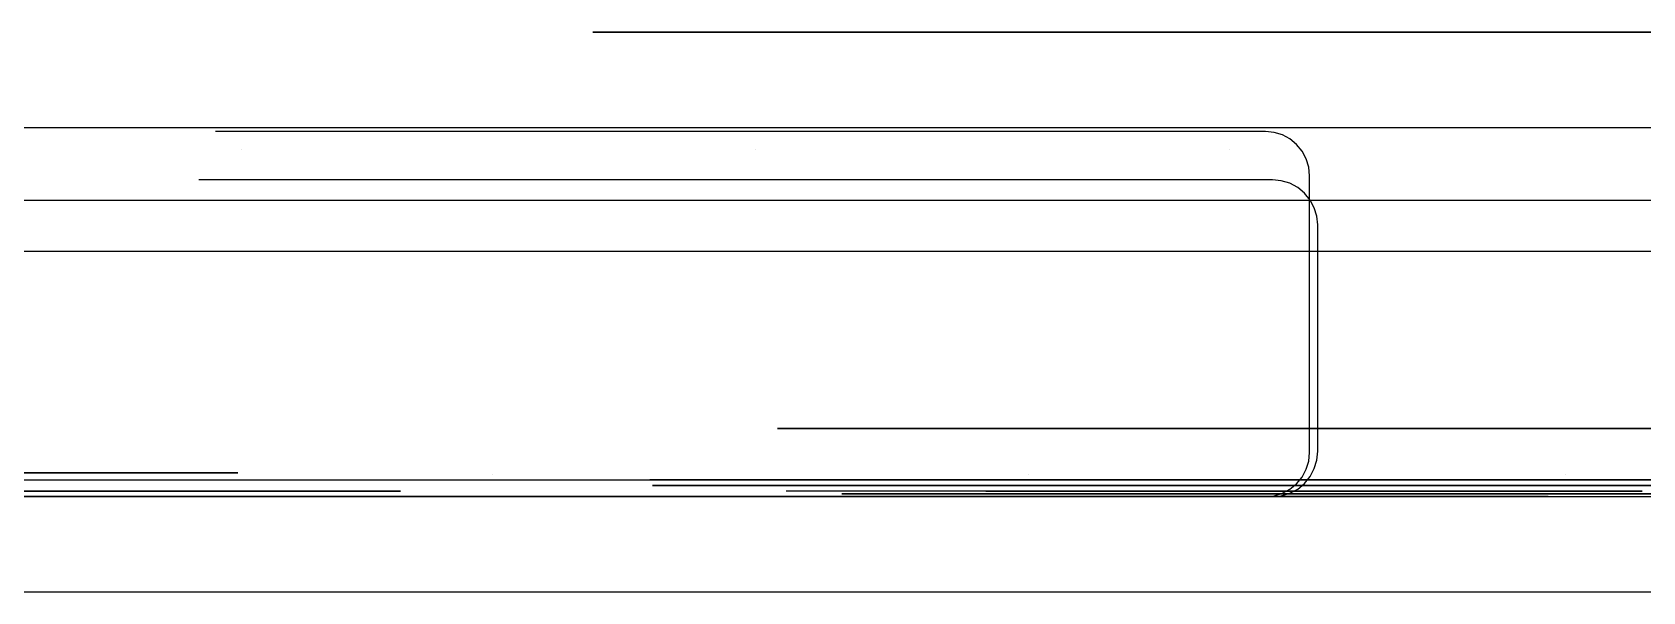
# Model space of a CAD drawing. Header units: metres. Extents: x 19 to 2155, y 0 to 200.
# Drawn here: x 1099 to 1675, y 0 to 200 of the extents above; entities that cross this region are included whole.
import ezdxf

# ---------------------------------------------------------------- set-up
doc = ezdxf.new("R2010")
doc.units = ezdxf.units.M
for name, color, linetype in [('RBAR-T10-O', 2, 'Continuous'), ('RBAR-T12-F', 3, 'Continuous'), ('RBAR-T12-F1', 3, 'Continuous'), ('RBAR-T12-G', 3, 'Continuous'), ('RBAR-T16-I', 4, 'Continuous'), ('RBAR-T16-I1', 4, 'Continuous'), ('RBAR-T16-I2', 4, 'Continuous'), ('RBAR-T16-J', 4, 'Continuous'), ('RBAR-T20-K', 5, 'Continuous'), ('RBAR-T20-L1', 5, 'Continuous'), ('RBAR-T25-M', 6, 'Continuous'), ('RBAR-T8-A', 1, 'Continuous'), ('RBAR-T8-A1', 1, 'Continuous'), ('RBAR-T8-A3', 1, 'Continuous'), ('RBAR-T8-B', 1, 'Continuous'), ('RBAR-T8-B1', 1, 'Continuous'), ('RBAR-T8-B2', 1, 'Continuous'), ('RBAR-T8-C', 1, 'Continuous'), ('RBAR-T8-D', 1, 'Continuous'), ('RBAR-T8-E', 1, 'Continuous')]:
    doc.layers.add(name, color=color, linetype=linetype)

msp = doc.modelspace()

# ---------------------------------------------------------------- linework, layer by layer
at = {"layer": 'RBAR-T10-O'}
for points in [[(2100.5, 35, 2147.5), (1408.7, 35, 2147.5), (1404.8, 35, 2147.9), (1401.1, 35, 2149), (1397.6, 35, 2150.9), (1394.6, 35, 2153.3), (1392.2, 35, 2156.3), (1390.3, 35, 2159.8), (1389.2, 35, 2163.5), (1388.8, 35, 2167.4), (1388.8, 35, 2431.2), (1389.2, 35, 2435.1), (1390.3, 35, 2438.8), (1392.2, 35, 2442.2), (1394.6, 35, 2445.3), (1397.6, 35, 2447.7), (1401.1, 35, 2449.6), (1404.8, 35, 2450.7), (1408.7, 35, 2451.1), (2120.4, 35, 2451.1)], [(2100.5, 35, 2347.5), (1408.7, 35, 2347.5), (1404.8, 35, 2347.9), (1401.1, 35, 2349), (1397.6, 35, 2350.9), (1394.6, 35, 2353.3), (1392.2, 35, 2356.3), (1390.3, 35, 2359.8), (1389.2, 35, 2363.5), (1388.8, 35, 2367.4), (1388.8, 35, 2631.2), (1389.2, 35, 2635.1), (1390.3, 35, 2638.8), (1392.2, 35, 2642.2), (1394.6, 35, 2645.3), (1397.6, 35, 2647.7), (1401.1, 35, 2649.6), (1404.8, 35, 2650.7), (1408.7, 35, 2651.1), (2120.4, 35, 2651.1)], [(2100.5, 35, 2547.5), (1408.7, 35, 2547.5), (1404.8, 35, 2547.9), (1401.1, 35, 2549), (1397.6, 35, 2550.9), (1394.6, 35, 2553.3), (1392.2, 35, 2556.3), (1390.3, 35, 2559.8), (1389.2, 35, 2563.5), (1388.8, 35, 2567.4), (1388.8, 35, 2831.2), (1389.2, 35, 2835.1), (1390.3, 35, 2838.8), (1392.2, 35, 2842.2), (1394.6, 35, 2845.3), (1397.6, 35, 2847.7), (1401.1, 35, 2849.6), (1404.8, 35, 2850.7), (1408.7, 35, 2851.1), (2120.4, 35, 2851.1)], [(2100.5, 35, 2747.5), (1408.7, 35, 2747.5), (1404.8, 35, 2747.9), (1401.1, 35, 2749), (1397.6, 35, 2750.9), (1394.6, 35, 2753.3), (1392.2, 35, 2756.3), (1390.3, 35, 2759.8), (1389.2, 35, 2763.5), (1388.8, 35, 2767.4), (1388.8, 35, 3031.2), (1389.2, 35, 3035.1), (1390.3, 35, 3038.8), (1392.2, 35, 3042.2), (1394.6, 35, 3045.3), (1397.6, 35, 3047.7), (1401.1, 35, 3049.6), (1404.8, 35, 3050.7), (1408.7, 35, 3051.1), (2120.4, 35, 3051.1)], [(2100.5, 35, 2947.5), (1408.7, 35, 2947.5), (1404.8, 35, 2947.9), (1401.1, 35, 2949), (1397.6, 35, 2950.9), (1394.6, 35, 2953.3), (1392.2, 35, 2956.3), (1390.3, 35, 2959.8), (1389.2, 35, 2963.5), (1388.8, 35, 2967.4), (1388.8, 35, 3231.2), (1389.2, 35, 3235.1), (1390.3, 35, 3238.8), (1392.2, 35, 3242.2), (1394.6, 35, 3245.3), (1397.6, 35, 3247.7), (1401.1, 35, 3249.6), (1404.8, 35, 3250.7), (1408.7, 35, 3251.1), (2120.4, 35, 3251.1)]]:
    msp.add_polyline3d(points, dxfattribs=at)
at = {"layer": 'RBAR-T12-F'}
msp.add_polyline3d([(36, 0, 4502.1), (2011, 0, 4502.1)], dxfattribs=at)
at = {"layer": 'RBAR-T12-F1'}
for points in [[(19.4, 140, 4658.7), (2119.4, 140, 4658.7)], [(36, 121.7, 4463.8), (2136, 121.7, 4463.8)], [(36, 0, 4658.7), (2136, 0, 4658.7)]]:
    msp.add_polyline3d(points, dxfattribs=at)
at = {"layer": 'RBAR-T12-G'}
for points in [[(996, 36, 1502.8), (1207.7, 36, 1502.8), (1212.3, 36, 1502.4), (1216.6, 36, 1501), (1220.6, 36, 1498.9), (1224.1, 36, 1496), (1227, 36, 1492.5), (1229.1, 36, 1488.5), (1230.4, 36, 1484.2), (1230.8, 36, 1479.7), (1230.8, 36, 1296.8), (1230.4, 36, 1292.3), (1229.1, 36, 1288), (1227, 36, 1284), (1224.1, 36, 1280.5), (1220.6, 36, 1277.6), (1216.6, 36, 1275.5), (1212.3, 36, 1274.2), (1207.7, 36, 1273.8), (1024.9, 36, 1273.8)], [(996, 36, 4050.3), (1207.7, 36, 4050.3), (1212.3, 36, 4049.9), (1216.6, 36, 4048.5), (1220.6, 36, 4046.4), (1224.1, 36, 4043.5), (1227, 36, 4040), (1229.1, 36, 4036), (1230.4, 36, 4031.7), (1230.8, 36, 4027.2), (1230.8, 36, 3844.3), (1230.4, 36, 3839.8), (1229.1, 36, 3835.5), (1227, 36, 3831.5), (1224.1, 36, 3828), (1220.6, 36, 3825.1), (1216.6, 36, 3823), (1212.3, 36, 3821.7), (1207.7, 36, 3821.2), (1024.9, 36, 3821.2)], [(1440.3, 36, 1502.8), (1652, 36, 1502.8), (1656.5, 36, 1502.4), (1660.9, 36, 1501), (1664.9, 36, 1498.9), (1668.4, 36, 1496), (1671.2, 36, 1492.5), (1673.4, 36, 1488.5), (1674.7, 36, 1484.2), (1675.1, 36, 1479.7), (1675.1, 36, 1296.8), (1674.7, 36, 1292.3), (1673.4, 36, 1288), (1671.2, 36, 1284), (1668.4, 36, 1280.5), (1664.9, 36, 1277.6), (1660.9, 36, 1275.5), (1656.5, 36, 1274.2), (1652, 36, 1273.8), (1469.2, 36, 1273.8), (1464.7, 36, 1274.2), (1460.3, 36, 1275.5), (1456.3, 36, 1277.6), (1452.8, 36, 1280.5), (1450, 36, 1284), (1447.8, 36, 1288), (1446.5, 36, 1292.3), (1446.1, 36, 1296.8), (1446.1, 36, 1508.6), (1440.3, 36, 1502.8), (1368.8, 36, 1574.3), (1368.8, 36, 1431.4)], [(1440.3, 36, 4050.3), (1652, 36, 4050.3), (1656.5, 36, 4049.9), (1660.9, 36, 4048.5), (1664.9, 36, 4046.4), (1668.4, 36, 4043.5), (1671.2, 36, 4040), (1673.4, 36, 4036), (1674.7, 36, 4031.7), (1675.1, 36, 4027.2), (1675.1, 36, 3844.3), (1674.7, 36, 3839.8), (1673.4, 36, 3835.5), (1671.2, 36, 3831.5), (1668.4, 36, 3828), (1664.9, 36, 3825.1), (1660.9, 36, 3823), (1656.5, 36, 3821.7), (1652, 36, 3821.2), (1469.2, 36, 3821.2), (1464.7, 36, 3821.7), (1460.3, 36, 3823), (1456.3, 36, 3825.1), (1452.8, 36, 3828), (1450, 36, 3831.5), (1447.8, 36, 3835.5), (1446.5, 36, 3839.8), (1446.1, 36, 3844.3), (1446.1, 36, 4056.1), (1440.3, 36, 4050.3), (1368.8, 36, 4121.8), (1368.8, 36, 3978.9)]]:
    msp.add_polyline3d(points, dxfattribs=at)
at = {"layer": 'RBAR-T16-I'}
msp.add_polyline3d([(1321, 38, 2547.5), (2085.2, 38, 2547.5), (2091.5, 38, 2548.1), (2097.5, 38, 2549.9), (2103.1, 38, 2552.9), (2108, 38, 2556.9), (2112, 38, 2561.8), (2115, 38, 2567.4), (2116.8, 38, 2573.4), (2117.4, 38, 2579.7), (2117.4, 38, 2700.3), (2116.8, 38, 2706.6), (2115, 38, 2712.7), (2112, 38, 2718.2), (2108, 38, 2723.1), (2103.1, 38, 2727.1), (2097.5, 38, 2730.1), (2091.5, 38, 2731.9), (2085.2, 38, 2732.5), (1321, 38, 2732.5)], dxfattribs=at)
at = {"layer": 'RBAR-T16-I1'}
msp.add_polyline3d([(1325.6, 38, 2547.5), (2085.4, 38, 2547.5), (2091.6, 38, 2548.1), (2097.6, 38, 2549.9), (2103.2, 38, 2552.9), (2108, 38, 2556.9), (2112, 38, 2561.7), (2115, 38, 2567.3), (2116.8, 38, 2573.3), (2117.4, 38, 2579.5), (2117.4, 38, 2809.4), (2116.8, 38, 2815.7), (2115, 38, 2821.7), (2112, 38, 2827.2), (2108, 38, 2832.1), (2103.2, 38, 2836), (2097.6, 38, 2839), (2091.6, 38, 2840.8), (2085.4, 38, 2841.4), (1325.6, 38, 2841.4)], dxfattribs=at)
at = {"layer": 'RBAR-T16-I2'}
for points in [[(1299.6, 200, 2547.5), (2057.4, 200, 2547.5), (2063.6, 200, 2548.1), (2069.6, 200, 2549.9), (2075.1, 200, 2552.9), (2079.9, 200, 2556.8), (2083.9, 200, 2561.7), (2086.8, 200, 2567.2), (2088.7, 200, 2573.2), (2089.3, 200, 2579.4), (2089.3, 200, 4488.8), (2088.7, 200, 4495), (2086.8, 200, 4501), (2083.9, 200, 4506.5), (2079.9, 200, 4511.4), (2075.1, 200, 4515.3), (2069.6, 200, 4518.3), (2063.6, 200, 4520.1), (2057.4, 200, 4520.7), (1299.6, 200, 4520.7)], [(1365.7, 200, 2547.5), (2123.5, 200, 2547.5), (2129.7, 200, 2548.1), (2135.7, 200, 2549.9), (2141.2, 200, 2552.9), (2146.1, 200, 2556.8), (2150, 200, 2561.7), (2153, 200, 2567.2), (2154.8, 200, 2573.2), (2155.4, 200, 2579.4), (2155.4, 200, 4488.8), (2154.8, 200, 4495), (2153, 200, 4501), (2150, 200, 4506.5), (2146.1, 200, 4511.4), (2141.2, 200, 4515.3), (2135.7, 200, 4518.3), (2129.7, 200, 4520.1), (2123.5, 200, 4520.7), (1365.7, 200, 4520.7)], [(1365.7, 200, 2547.5), (2123.5, 200, 2547.5), (2129.7, 200, 2548.1), (2135.7, 200, 2549.9), (2141.2, 200, 2552.9), (2146.1, 200, 2556.8), (2150, 200, 2561.7), (2153, 200, 2567.2), (2154.8, 200, 2573.2), (2155.4, 200, 2579.4), (2155.4, 200, 4488.8), (2154.8, 200, 4495), (2153, 200, 4501), (2150, 200, 4506.5), (2146.1, 200, 4511.4), (2141.2, 200, 4515.3), (2135.7, 200, 4518.3), (2129.7, 200, 4520.1), (2123.5, 200, 4520.7), (1365.7, 200, 4520.7)], [(1365.7, 58.3, 2547.5), (2123.5, 58.3, 2547.5), (2129.7, 58.3, 2548.1), (2135.7, 58.3, 2549.9), (2141.2, 58.3, 2552.9), (2146.1, 58.3, 2556.8), (2150, 58.3, 2561.7), (2153, 58.3, 2567.2), (2154.8, 58.3, 2573.2), (2155.4, 58.3, 2579.4), (2155.4, 58.3, 4488.8), (2154.8, 58.3, 4495), (2153, 58.3, 4501), (2150, 58.3, 4506.5), (2146.1, 58.3, 4511.4), (2141.2, 58.3, 4515.3), (2135.7, 58.3, 4518.3), (2129.7, 58.3, 4520.1), (2123.5, 58.3, 4520.7), (1365.7, 58.3, 4520.7)]]:
    msp.add_polyline3d(points, dxfattribs=at)
at = {"layer": 'RBAR-T16-J'}
for points in [[(1323.5, 38, 2543.7), (2085.3, 38, 2543.7), (2091.6, 38, 2543.1), (2097.6, 38, 2541.3), (2103.1, 38, 2538.3), (2108, 38, 2534.3), (2112, 38, 2529.5), (2115, 38, 2523.9), (2116.8, 38, 2517.9), (2117.4, 38, 2511.7), (2117.4, 38, 1273.8)], [(1323.5, 38, 5091.2), (2085.3, 38, 5091.2), (2091.6, 38, 5090.6), (2097.6, 38, 5088.8), (2103.1, 38, 5085.8), (2108, 38, 5081.8), (2112, 38, 5077), (2115, 38, 5071.4), (2116.8, 38, 5065.4), (2117.4, 38, 5059.2), (2117.4, 38, 3821.2)]]:
    msp.add_polyline3d(points, dxfattribs=at)
at = {"layer": 'RBAR-T20-K'}
for points in [[(40, 40, 849.2), (2065, 40, 849.2)], [(40, 40, 2547.5), (2065, 40, 2547.5)], [(40, 40, 4245.8), (2065, 40, 4245.8)]]:
    msp.add_polyline3d(points, dxfattribs=at)
at = {"layer": 'RBAR-T20-L1'}
msp.add_polyline3d([(1893.9, 40, 2547.5), (2044.9, 40, 2547.5), (2058.7, 40, 2548.9), (2071.9, 40, 2552.9), (2084.1, 40, 2559.4), (2094.8, 40, 2568.1), (2103.5, 40, 2578.8), (2110, 40, 2591), (2114, 40, 2604.2), (2115.4, 40, 2618), (2115.4, 40, 3796), (2114, 40, 3809.7), (2110, 40, 3822.9), (2103.5, 40, 3835.1), (2094.8, 40, 3845.8), (2084.1, 40, 3854.6), (2071.9, 40, 3861.1), (2058.7, 40, 3865.1), (2044.9, 40, 3866.5), (1320, 40, 3866.5)], dxfattribs=at)
at = {"layer": 'RBAR-T25-M'}
for points in [[(951.7, 42.5, 1273.8), (1083.7, 42.5, 1273.8), (1101.1, 42.5, 1275.5), (1117.8, 42.5, 1280.5), (1133.1, 42.5, 1288.7), (1146.6, 42.5, 1299.8), (1157.6, 42.5, 1313.3), (1165.9, 42.5, 1328.6), (1170.9, 42.5, 1345.3), (1172.6, 42.5, 1362.6), (1172.6, 42.5, 2510.5), (1170.9, 42.5, 2527.9), (1165.9, 42.5, 2544.6), (1157.6, 42.5, 2559.9), (1146.6, 42.5, 2573.4), (1133.1, 42.5, 2584.4), (1117.8, 42.5, 2592.7), (1101.1, 42.5, 2597.7), (1083.7, 42.5, 2599.4), (42.5, 42.5, 2599.4)], [(951.7, 42.5, 3769.3), (1083.7, 42.5, 3769.3), (1101.1, 42.5, 3771), (1117.8, 42.5, 3776.1), (1133.1, 42.5, 3784.3), (1146.6, 42.5, 3795.4), (1157.6, 42.5, 3808.8), (1165.9, 42.5, 3824.2), (1170.9, 42.5, 3840.9), (1172.6, 42.5, 3858.2), (1172.6, 42.5, 5006.1), (1170.9, 42.5, 5023.5), (1165.9, 42.5, 5040.1), (1157.6, 42.5, 5055.5), (1146.6, 42.5, 5069), (1133.1, 42.5, 5080), (1117.8, 42.5, 5088.2), (1101.1, 42.5, 5093.3), (1083.7, 42.5, 5095), (42.5, 42.5, 5095)]]:
    msp.add_polyline3d(points, dxfattribs=at)
at = {"layer": 'RBAR-T8-A'}
for points in [[(34, 34, 52), (2059, 34, 52)], [(34, 34, 224.7), (2059, 34, 224.7)], [(34, 34, 397.4), (2059, 34, 397.4)], [(34, 34, 570.2), (2059, 34, 570.2)], [(34, 34, 742.9), (2059, 34, 742.9)], [(34, 34, 915.6), (2059, 34, 915.6)], [(34, 34, 1088.3), (2059, 34, 1088.3)], [(34, 34, 1261.1), (2059, 34, 1261.1)], [(34, 34, 1433.8), (2059, 34, 1433.8)], [(34, 34, 1606.5), (2059, 34, 1606.5)], [(34, 34, 1779.2), (2059, 34, 1779.2)], [(34, 34, 1952), (2059, 34, 1952)], [(34, 34, 2124.7), (2059, 34, 2124.7)], [(34, 34, 2297.4), (2059, 34, 2297.4)], [(34, 34, 2470.1), (2059, 34, 2470.1)], [(34, 34, 2642.9), (2059, 34, 2642.9)], [(34, 34, 2815.6), (2059, 34, 2815.6)], [(34, 34, 2988.3), (2059, 34, 2988.3)], [(34, 34, 3161), (2059, 34, 3161)], [(34, 34, 3333.8), (2059, 34, 3333.8)], [(34, 34, 3506.5), (2059, 34, 3506.5)], [(34, 34, 3679.2), (2059, 34, 3679.2)], [(34, 34, 3851.9), (2059, 34, 3851.9)], [(34, 34, 4024.7), (2059, 34, 4024.7)], [(34, 34, 4197.4), (2059, 34, 4197.4)], [(34, 34, 4370.1), (2059, 34, 4370.1)], [(34, 34, 4542.8), (2059, 34, 4542.8)], [(34, 34, 4715.6), (2059, 34, 4715.6)], [(34, 34, 4888.3), (2059, 34, 4888.3)], [(34, 34, 5061), (2059, 34, 5061)]]:
    msp.add_polyline3d(points, dxfattribs=at)
at = {"layer": 'RBAR-T8-A1'}
for points in [[(34, 166, 52), (2134, 166, 52)], [(34, 166, 223.3), (2134, 166, 223.3)], [(34, 166, 394.7), (2134, 166, 394.7)], [(34, 166, 566), (2134, 166, 566)], [(34, 166, 737.4), (2134, 166, 737.4)], [(34, 166, 908.7), (2134, 166, 908.7)], [(34, 166, 1080.1), (2134, 166, 1080.1)], [(34, 166, 1251.4), (2134, 166, 1251.4)], [(34, 166, 1422.8), (2134, 166, 1422.8)], [(34, 166, 1594.1), (2134, 166, 1594.1)], [(34, 166, 1765.4), (2134, 166, 1765.4)], [(34, 166, 1936.8), (2134, 166, 1936.8)], [(34, 166, 2108.1), (2134, 166, 2108.1)], [(34, 166, 2279.5), (2134, 166, 2279.5)], [(34, 166, 2450.8), (2134, 166, 2450.8)], [(34, 166, 2622.2), (2134, 166, 2622.2)], [(34, 166, 2793.5), (2134, 166, 2793.5)], [(34, 166, 2964.9), (2134, 166, 2964.9)], [(34, 166, 3136.2), (2134, 166, 3136.2)], [(34, 166, 3307.6), (2134, 166, 3307.6)], [(34, 166, 3478.9), (2134, 166, 3478.9)], [(34, 166, 3650.2), (2134, 166, 3650.2)], [(34, 166, 3821.6), (2134, 166, 3821.6)], [(34, 166, 3992.9), (2134, 166, 3992.9)], [(34, 166, 4164.3), (2134, 166, 4164.3)], [(34, 166, 4335.6), (2134, 166, 4335.6)], [(34, 166, 4507), (2134, 166, 4507)], [(34, 166, 4678.3), (2134, 166, 4678.3)], [(34, 166, 4849.7), (2134, 166, 4849.7)], [(34, 166, 5021), (2134, 166, 5021)]]:
    msp.add_polyline3d(points, dxfattribs=at)
at = {"layer": 'RBAR-T8-A3'}
for points in [[(1173.8, 158, 34), (1173.8, 158, 5084)], [(1357.8, 158, 34), (1357.8, 158, 5084)], [(1527.4, 158, 34), (1527.4, 158, 5084)], [(1263.6, 42, 34), (1263.6, 42, 5084)], [(1455.6, 42, 34), (1455.6, 42, 5084)], [(1647.7, 42, 34), (1647.7, 42, 5084)]]:
    msp.add_polyline3d(points, dxfattribs=at)
at = {"layer": 'RBAR-T8-B'}
for points in [[(1157.1, 34, 196), (1543.6, 34, 196), (1546.8, 34, 196.3), (1549.8, 34, 197.2), (1552.6, 34, 198.7), (1555.1, 34, 200.7), (1557.1, 34, 203.2), (1558.6, 34, 206), (1559.6, 34, 209.1), (1559.9, 34, 212.2), (1559.9, 34, 263.1), (1559.6, 34, 266.3), (1558.6, 34, 269.3), (1557.1, 34, 272.1), (1555.1, 34, 274.6), (1552.6, 34, 276.6), (1549.8, 34, 278.1), (1546.8, 34, 279.1), (1543.6, 34, 279.4), (1157.1, 34, 279.4)], [(1157.1, 34, 587.9), (1543.6, 34, 587.9), (1546.8, 34, 588.2), (1549.8, 34, 589.1), (1552.6, 34, 590.6), (1555.1, 34, 592.7), (1557.1, 34, 595.1), (1558.6, 34, 597.9), (1559.6, 34, 601), (1559.9, 34, 604.2), (1559.9, 34, 655), (1559.6, 34, 658.2), (1558.6, 34, 661.2), (1557.1, 34, 664.1), (1555.1, 34, 666.5), (1552.6, 34, 668.6), (1549.8, 34, 670.1), (1546.8, 34, 671), (1543.6, 34, 671.3), (1157.1, 34, 671.3)], [(1157.1, 34, 979.8), (1543.6, 34, 979.8), (1546.8, 34, 980.1), (1549.8, 34, 981), (1552.6, 34, 982.6), (1555.1, 34, 984.6), (1557.1, 34, 987), (1558.6, 34, 989.9), (1559.6, 34, 992.9), (1559.9, 34, 996.1), (1559.9, 34, 1046.9), (1559.6, 34, 1050.1), (1558.6, 34, 1053.2), (1557.1, 34, 1056), (1555.1, 34, 1058.5), (1552.6, 34, 1060.5), (1549.8, 34, 1062), (1546.8, 34, 1062.9), (1543.6, 34, 1063.2), (1157.1, 34, 1063.2)], [(1157.1, 34, 1371.7), (1543.6, 34, 1371.7), (1546.8, 34, 1372), (1549.8, 34, 1373), (1552.6, 34, 1374.5), (1555.1, 34, 1376.5), (1557.1, 34, 1379), (1558.6, 34, 1381.8), (1559.6, 34, 1384.8), (1559.9, 34, 1388), (1559.9, 34, 1438.9), (1559.6, 34, 1442), (1558.6, 34, 1445.1), (1557.1, 34, 1447.9), (1555.1, 34, 1450.4), (1552.6, 34, 1452.4), (1549.8, 34, 1453.9), (1546.8, 34, 1454.8), (1543.6, 34, 1455.1), (1157.1, 34, 1455.1)], [(1157.1, 34, 1763.7), (1543.6, 34, 1763.7), (1546.8, 34, 1764), (1549.8, 34, 1764.9), (1552.6, 34, 1766.4), (1555.1, 34, 1768.4), (1557.1, 34, 1770.9), (1558.6, 34, 1773.7), (1559.6, 34, 1776.8), (1559.9, 34, 1779.9), (1559.9, 34, 1830.8), (1559.6, 34, 1834), (1558.6, 34, 1837), (1557.1, 34, 1839.8), (1555.1, 34, 1842.3), (1552.6, 34, 1844.3), (1549.8, 34, 1845.8), (1546.8, 34, 1846.8), (1543.6, 34, 1847.1), (1157.1, 34, 1847.1)], [(1157.1, 34, 2155.6), (1543.6, 34, 2155.6), (1546.8, 34, 2155.9), (1549.8, 34, 2156.8), (1552.6, 34, 2158.3), (1555.1, 34, 2160.3), (1557.1, 34, 2162.8), (1558.6, 34, 2165.6), (1559.6, 34, 2168.7), (1559.9, 34, 2171.9), (1559.9, 34, 2222.7), (1559.6, 34, 2225.9), (1558.6, 34, 2228.9), (1557.1, 34, 2231.8), (1555.1, 34, 2234.2), (1552.6, 34, 2236.2), (1549.8, 34, 2237.8), (1546.8, 34, 2238.7), (1543.6, 34, 2239), (1157.1, 34, 2239)], [(1157.1, 34, 2547.5), (1543.6, 34, 2547.5), (1546.8, 34, 2547.8), (1549.8, 34, 2548.7), (1552.6, 34, 2550.2), (1555.1, 34, 2552.3), (1557.1, 34, 2554.7), (1558.6, 34, 2557.5), (1559.6, 34, 2560.6), (1559.9, 34, 2563.8), (1559.9, 34, 2614.6), (1559.6, 34, 2617.8), (1558.6, 34, 2620.9), (1557.1, 34, 2623.7), (1555.1, 34, 2626.1), (1552.6, 34, 2628.2), (1549.8, 34, 2629.7), (1546.8, 34, 2630.6), (1543.6, 34, 2630.9), (1157.1, 34, 2630.9)], [(1157.1, 34, 2939.4), (1543.6, 34, 2939.4), (1546.8, 34, 2939.7), (1549.8, 34, 2940.7), (1552.6, 34, 2942.2), (1555.1, 34, 2944.2), (1557.1, 34, 2946.7), (1558.6, 34, 2949.5), (1559.6, 34, 2952.5), (1559.9, 34, 2955.7), (1559.9, 34, 3006.6), (1559.6, 34, 3009.7), (1558.6, 34, 3012.8), (1557.1, 34, 3015.6), (1555.1, 34, 3018.1), (1552.6, 34, 3020.1), (1549.8, 34, 3021.6), (1546.8, 34, 3022.5), (1543.6, 34, 3022.8), (1157.1, 34, 3022.8)], [(1157.1, 34, 3331.3), (1543.6, 34, 3331.3), (1546.8, 34, 3331.7), (1549.8, 34, 3332.6), (1552.6, 34, 3334.1), (1555.1, 34, 3336.1), (1557.1, 34, 3338.6), (1558.6, 34, 3341.4), (1559.6, 34, 3344.4), (1559.9, 34, 3347.6), (1559.9, 34, 3398.5), (1559.6, 34, 3401.7), (1558.6, 34, 3404.7), (1557.1, 34, 3407.5), (1555.1, 34, 3410), (1552.6, 34, 3412), (1549.8, 34, 3413.5), (1546.8, 34, 3414.4), (1543.6, 34, 3414.8), (1157.1, 34, 3414.8)], [(1157.1, 34, 3723.3), (1543.6, 34, 3723.3), (1546.8, 34, 3723.6), (1549.8, 34, 3724.5), (1552.6, 34, 3726), (1555.1, 34, 3728), (1557.1, 34, 3730.5), (1558.6, 34, 3733.3), (1559.6, 34, 3736.4), (1559.9, 34, 3739.5), (1559.9, 34, 3790.4), (1559.6, 34, 3793.6), (1558.6, 34, 3796.6), (1557.1, 34, 3799.4), (1555.1, 34, 3801.9), (1552.6, 34, 3803.9), (1549.8, 34, 3805.4), (1546.8, 34, 3806.4), (1543.6, 34, 3806.7), (1157.1, 34, 3806.7)], [(1157.1, 34, 4115.2), (1543.6, 34, 4115.2), (1546.8, 34, 4115.5), (1549.8, 34, 4116.4), (1552.6, 34, 4117.9), (1555.1, 34, 4120), (1557.1, 34, 4122.4), (1558.6, 34, 4125.2), (1559.6, 34, 4128.3), (1559.9, 34, 4131.5), (1559.9, 34, 4182.3), (1559.6, 34, 4185.5), (1558.6, 34, 4188.6), (1557.1, 34, 4191.4), (1555.1, 34, 4193.8), (1552.6, 34, 4195.9), (1549.8, 34, 4197.4), (1546.8, 34, 4198.3), (1543.6, 34, 4198.6), (1157.1, 34, 4198.6)], [(1157.1, 34, 4507.1), (1543.6, 34, 4507.1), (1546.8, 34, 4507.4), (1549.8, 34, 4508.4), (1552.6, 34, 4509.9), (1555.1, 34, 4511.9), (1557.1, 34, 4514.3), (1558.6, 34, 4517.2), (1559.6, 34, 4520.2), (1559.9, 34, 4523.4), (1559.9, 34, 4574.3), (1559.6, 34, 4577.4), (1558.6, 34, 4580.5), (1557.1, 34, 4583.3), (1555.1, 34, 4585.8), (1552.6, 34, 4587.8), (1549.8, 34, 4589.3), (1546.8, 34, 4590.2), (1543.6, 34, 4590.5), (1157.1, 34, 4590.5)], [(1157.1, 34, 4899), (1543.6, 34, 4899), (1546.8, 34, 4899.4), (1549.8, 34, 4900.3), (1552.6, 34, 4901.8), (1555.1, 34, 4903.8), (1557.1, 34, 4906.3), (1558.6, 34, 4909.1), (1559.6, 34, 4912.1), (1559.9, 34, 4915.3), (1559.9, 34, 4966.2), (1559.6, 34, 4969.4), (1558.6, 34, 4972.4), (1557.1, 34, 4975.2), (1555.1, 34, 4977.7), (1552.6, 34, 4979.7), (1549.8, 34, 4981.2), (1546.8, 34, 4982.1), (1543.6, 34, 4982.5), (1157.1, 34, 4982.5)]]:
    msp.add_polyline3d(points, dxfattribs=at)
at = {"layer": 'RBAR-T8-B1'}
for points in [[(1158.7, 34, 2347.5), (1542.9, 34, 2347.5), (1546, 34.3, 2347.5), (1549.1, 35.2, 2347.5), (1551.9, 36.7, 2347.5), (1554.3, 38.7, 2347.5), (1556.3, 41.2, 2347.5), (1557.8, 44, 2347.5), (1558.7, 47, 2347.5), (1559.1, 50.2, 2347.5), (1559.1, 131.1, 2347.5), (1558.7, 134.2, 2347.5), (1557.8, 137.2, 2347.5), (1556.3, 140, 2347.5), (1554.3, 142.5, 2347.5), (1551.9, 144.5, 2347.5), (1549.1, 146, 2347.5), (1546, 146.9, 2347.5), (1542.9, 147.2, 2347.5), (1158.7, 147.2, 2347.5)], [(1158.7, 34, 2547.5), (1542.9, 34, 2547.5), (1546, 34.3, 2547.5), (1549.1, 35.2, 2547.5), (1551.9, 36.7, 2547.5), (1554.3, 38.7, 2547.5), (1556.3, 41.2, 2547.5), (1557.8, 44, 2547.5), (1558.7, 47, 2547.5), (1559.1, 50.2, 2547.5), (1559.1, 131.1, 2547.5), (1558.7, 134.2, 2547.5), (1557.8, 137.2, 2547.5), (1556.3, 140, 2547.5), (1554.3, 142.5, 2547.5), (1551.9, 144.5, 2547.5), (1549.1, 146, 2547.5), (1546, 146.9, 2547.5), (1542.9, 147.2, 2547.5), (1158.7, 147.2, 2547.5)], [(1158.7, 34, 2747.5), (1542.9, 34, 2747.5), (1546, 34.3, 2747.5), (1549.1, 35.2, 2747.5), (1551.9, 36.7, 2747.5), (1554.3, 38.7, 2747.5), (1556.3, 41.2, 2747.5), (1557.8, 44, 2747.5), (1558.7, 47, 2747.5), (1559.1, 50.2, 2747.5), (1559.1, 131.1, 2747.5), (1558.7, 134.2, 2747.5), (1557.8, 137.2, 2747.5), (1556.3, 140, 2747.5), (1554.3, 142.5, 2747.5), (1551.9, 144.5, 2747.5), (1549.1, 146, 2747.5), (1546, 146.9, 2747.5), (1542.9, 147.2, 2747.5), (1158.7, 147.2, 2747.5)], [(1158.7, 34, 2347.5), (1542.9, 34, 2347.5), (1546, 34.3, 2347.5), (1549.1, 35.2, 2347.5), (1551.9, 36.7, 2347.5), (1554.3, 38.7, 2347.5), (1556.3, 41.2, 2347.5), (1557.8, 44, 2347.5), (1558.7, 47, 2347.5), (1559.1, 50.2, 2347.5), (1559.1, 131.1, 2347.5), (1558.7, 134.2, 2347.5), (1557.8, 137.2, 2347.5), (1556.3, 140, 2347.5), (1554.3, 142.5, 2347.5), (1551.9, 144.5, 2347.5), (1549.1, 146, 2347.5), (1546, 146.9, 2347.5), (1542.9, 147.2, 2347.5), (1158.7, 147.2, 2347.5)], [(1158.7, 34, 2547.5), (1542.9, 34, 2547.5), (1546, 34.3, 2547.5), (1549.1, 35.2, 2547.5), (1551.9, 36.7, 2547.5), (1554.3, 38.7, 2547.5), (1556.3, 41.2, 2547.5), (1557.8, 44, 2547.5), (1558.7, 47, 2547.5), (1559.1, 50.2, 2547.5), (1559.1, 131.1, 2547.5), (1558.7, 134.2, 2547.5), (1557.8, 137.2, 2547.5), (1556.3, 140, 2547.5), (1554.3, 142.5, 2547.5), (1551.9, 144.5, 2547.5), (1549.1, 146, 2547.5), (1546, 146.9, 2547.5), (1542.9, 147.2, 2547.5), (1158.7, 147.2, 2547.5)], [(1158.7, 34, 2747.5), (1542.9, 34, 2747.5), (1546, 34.3, 2747.5), (1549.1, 35.2, 2747.5), (1551.9, 36.7, 2747.5), (1554.3, 38.7, 2747.5), (1556.3, 41.2, 2747.5), (1557.8, 44, 2747.5), (1558.7, 47, 2747.5), (1559.1, 50.2, 2747.5), (1559.1, 131.1, 2747.5), (1558.7, 134.2, 2747.5), (1557.8, 137.2, 2747.5), (1556.3, 140, 2747.5), (1554.3, 142.5, 2747.5), (1551.9, 144.5, 2747.5), (1549.1, 146, 2747.5), (1546, 146.9, 2747.5), (1542.9, 147.2, 2747.5), (1158.7, 147.2, 2747.5)]]:
    msp.add_polyline3d(points, dxfattribs=at)
at = {"layer": 'RBAR-T8-B2'}
for points in [[(1164.6, 34, 169.8), (1540.3, 34, 169.8), (1543.4, 34.3, 169.8), (1546.4, 35.2, 169.8), (1549.1, 36.7, 169.8), (1551.5, 38.6, 169.8), (1553.5, 41, 169.8), (1554.9, 43.8, 169.8), (1555.8, 46.7, 169.8), (1556.1, 49.8, 169.8), (1556.1, 148.7, 169.8), (1555.8, 151.8, 169.8), (1554.9, 154.8, 169.8), (1553.5, 157.5, 169.8), (1551.5, 159.9, 169.8), (1549.1, 161.9, 169.8), (1546.4, 163.3, 169.8), (1543.4, 164.2, 169.8), (1540.3, 164.5, 169.8), (1164.6, 164.5, 169.8)], [(1164.6, 34, 509.5), (1540.3, 34, 509.5), (1543.4, 34.3, 509.5), (1546.4, 35.2, 509.5), (1549.1, 36.7, 509.5), (1551.5, 38.6, 509.5), (1553.5, 41, 509.5), (1554.9, 43.8, 509.5), (1555.8, 46.7, 509.5), (1556.1, 49.8, 509.5), (1556.1, 148.7, 509.5), (1555.8, 151.8, 509.5), (1554.9, 154.8, 509.5), (1553.5, 157.5, 509.5), (1551.5, 159.9, 509.5), (1549.1, 161.9, 509.5), (1546.4, 163.3, 509.5), (1543.4, 164.2, 509.5), (1540.3, 164.5, 509.5), (1164.6, 164.5, 509.5)], [(1164.6, 34, 849.2), (1540.3, 34, 849.2), (1543.4, 34.3, 849.2), (1546.4, 35.2, 849.2), (1549.1, 36.7, 849.2), (1551.5, 38.6, 849.2), (1553.5, 41, 849.2), (1554.9, 43.8, 849.2), (1555.8, 46.7, 849.2), (1556.1, 49.8, 849.2), (1556.1, 148.7, 849.2), (1555.8, 151.8, 849.2), (1554.9, 154.8, 849.2), (1553.5, 157.5, 849.2), (1551.5, 159.9, 849.2), (1549.1, 161.9, 849.2), (1546.4, 163.3, 849.2), (1543.4, 164.2, 849.2), (1540.3, 164.5, 849.2), (1164.6, 164.5, 849.2)], [(1164.6, 34, 1188.8), (1540.3, 34, 1188.8), (1543.4, 34.3, 1188.8), (1546.4, 35.2, 1188.8), (1549.1, 36.7, 1188.8), (1551.5, 38.6, 1188.8), (1553.5, 41, 1188.8), (1554.9, 43.8, 1188.8), (1555.8, 46.7, 1188.8), (1556.1, 49.8, 1188.8), (1556.1, 148.7, 1188.8), (1555.8, 151.8, 1188.8), (1554.9, 154.8, 1188.8), (1553.5, 157.5, 1188.8), (1551.5, 159.9, 1188.8), (1549.1, 161.9, 1188.8), (1546.4, 163.3, 1188.8), (1543.4, 164.2, 1188.8), (1540.3, 164.5, 1188.8), (1164.6, 164.5, 1188.8)], [(1164.6, 34, 1528.5), (1540.3, 34, 1528.5), (1543.4, 34.3, 1528.5), (1546.4, 35.2, 1528.5), (1549.1, 36.7, 1528.5), (1551.5, 38.6, 1528.5), (1553.5, 41, 1528.5), (1554.9, 43.8, 1528.5), (1555.8, 46.7, 1528.5), (1556.1, 49.8, 1528.5), (1556.1, 148.7, 1528.5), (1555.8, 151.8, 1528.5), (1554.9, 154.8, 1528.5), (1553.5, 157.5, 1528.5), (1551.5, 159.9, 1528.5), (1549.1, 161.9, 1528.5), (1546.4, 163.3, 1528.5), (1543.4, 164.2, 1528.5), (1540.3, 164.5, 1528.5), (1164.6, 164.5, 1528.5)], [(1164.6, 34, 1868.2), (1540.3, 34, 1868.2), (1543.4, 34.3, 1868.2), (1546.4, 35.2, 1868.2), (1549.1, 36.7, 1868.2), (1551.5, 38.6, 1868.2), (1553.5, 41, 1868.2), (1554.9, 43.8, 1868.2), (1555.8, 46.7, 1868.2), (1556.1, 49.8, 1868.2), (1556.1, 148.7, 1868.2), (1555.8, 151.8, 1868.2), (1554.9, 154.8, 1868.2), (1553.5, 157.5, 1868.2), (1551.5, 159.9, 1868.2), (1549.1, 161.9, 1868.2), (1546.4, 163.3, 1868.2), (1543.4, 164.2, 1868.2), (1540.3, 164.5, 1868.2), (1164.6, 164.5, 1868.2)], [(1164.6, 34, 2207.8), (1540.3, 34, 2207.8), (1543.4, 34.3, 2207.8), (1546.4, 35.2, 2207.8), (1549.1, 36.7, 2207.8), (1551.5, 38.6, 2207.8), (1553.5, 41, 2207.8), (1554.9, 43.8, 2207.8), (1555.8, 46.7, 2207.8), (1556.1, 49.8, 2207.8), (1556.1, 148.7, 2207.8), (1555.8, 151.8, 2207.8), (1554.9, 154.8, 2207.8), (1553.5, 157.5, 2207.8), (1551.5, 159.9, 2207.8), (1549.1, 161.9, 2207.8), (1546.4, 163.3, 2207.8), (1543.4, 164.2, 2207.8), (1540.3, 164.5, 2207.8), (1164.6, 164.5, 2207.8)], [(1164.6, 34, 2547.5), (1540.3, 34, 2547.5), (1543.4, 34.3, 2547.5), (1546.4, 35.2, 2547.5), (1549.1, 36.7, 2547.5), (1551.5, 38.6, 2547.5), (1553.5, 41, 2547.5), (1554.9, 43.8, 2547.5), (1555.8, 46.7, 2547.5), (1556.1, 49.8, 2547.5), (1556.1, 148.7, 2547.5), (1555.8, 151.8, 2547.5), (1554.9, 154.8, 2547.5), (1553.5, 157.5, 2547.5), (1551.5, 159.9, 2547.5), (1549.1, 161.9, 2547.5), (1546.4, 163.3, 2547.5), (1543.4, 164.2, 2547.5), (1540.3, 164.5, 2547.5), (1164.6, 164.5, 2547.5)], [(1164.6, 34, 2887.2), (1540.3, 34, 2887.2), (1543.4, 34.3, 2887.2), (1546.4, 35.2, 2887.2), (1549.1, 36.7, 2887.2), (1551.5, 38.6, 2887.2), (1553.5, 41, 2887.2), (1554.9, 43.8, 2887.2), (1555.8, 46.7, 2887.2), (1556.1, 49.8, 2887.2), (1556.1, 148.7, 2887.2), (1555.8, 151.8, 2887.2), (1554.9, 154.8, 2887.2), (1553.5, 157.5, 2887.2), (1551.5, 159.9, 2887.2), (1549.1, 161.9, 2887.2), (1546.4, 163.3, 2887.2), (1543.4, 164.2, 2887.2), (1540.3, 164.5, 2887.2), (1164.6, 164.5, 2887.2)], [(1164.6, 34, 3226.8), (1540.3, 34, 3226.8), (1543.4, 34.3, 3226.8), (1546.4, 35.2, 3226.8), (1549.1, 36.7, 3226.8), (1551.5, 38.6, 3226.8), (1553.5, 41, 3226.8), (1554.9, 43.8, 3226.8), (1555.8, 46.7, 3226.8), (1556.1, 49.8, 3226.8), (1556.1, 148.7, 3226.8), (1555.8, 151.8, 3226.8), (1554.9, 154.8, 3226.8), (1553.5, 157.5, 3226.8), (1551.5, 159.9, 3226.8), (1549.1, 161.9, 3226.8), (1546.4, 163.3, 3226.8), (1543.4, 164.2, 3226.8), (1540.3, 164.5, 3226.8), (1164.6, 164.5, 3226.8)], [(1164.6, 34, 3566.5), (1540.3, 34, 3566.5), (1543.4, 34.3, 3566.5), (1546.4, 35.2, 3566.5), (1549.1, 36.7, 3566.5), (1551.5, 38.6, 3566.5), (1553.5, 41, 3566.5), (1554.9, 43.8, 3566.5), (1555.8, 46.7, 3566.5), (1556.1, 49.8, 3566.5), (1556.1, 148.7, 3566.5), (1555.8, 151.8, 3566.5), (1554.9, 154.8, 3566.5), (1553.5, 157.5, 3566.5), (1551.5, 159.9, 3566.5), (1549.1, 161.9, 3566.5), (1546.4, 163.3, 3566.5), (1543.4, 164.2, 3566.5), (1540.3, 164.5, 3566.5), (1164.6, 164.5, 3566.5)], [(1164.6, 34, 3906.2), (1540.3, 34, 3906.2), (1543.4, 34.3, 3906.2), (1546.4, 35.2, 3906.2), (1549.1, 36.7, 3906.2), (1551.5, 38.6, 3906.2), (1553.5, 41, 3906.2), (1554.9, 43.8, 3906.2), (1555.8, 46.7, 3906.2), (1556.1, 49.8, 3906.2), (1556.1, 148.7, 3906.2), (1555.8, 151.8, 3906.2), (1554.9, 154.8, 3906.2), (1553.5, 157.5, 3906.2), (1551.5, 159.9, 3906.2), (1549.1, 161.9, 3906.2), (1546.4, 163.3, 3906.2), (1543.4, 164.2, 3906.2), (1540.3, 164.5, 3906.2), (1164.6, 164.5, 3906.2)], [(1164.6, 34, 4245.8), (1540.3, 34, 4245.8), (1543.4, 34.3, 4245.8), (1546.4, 35.2, 4245.8), (1549.1, 36.7, 4245.8), (1551.5, 38.6, 4245.8), (1553.5, 41, 4245.8), (1554.9, 43.8, 4245.8), (1555.8, 46.7, 4245.8), (1556.1, 49.8, 4245.8), (1556.1, 148.7, 4245.8), (1555.8, 151.8, 4245.8), (1554.9, 154.8, 4245.8), (1553.5, 157.5, 4245.8), (1551.5, 159.9, 4245.8), (1549.1, 161.9, 4245.8), (1546.4, 163.3, 4245.8), (1543.4, 164.2, 4245.8), (1540.3, 164.5, 4245.8), (1164.6, 164.5, 4245.8)], [(1164.6, 34, 4585.5), (1540.3, 34, 4585.5), (1543.4, 34.3, 4585.5), (1546.4, 35.2, 4585.5), (1549.1, 36.7, 4585.5), (1551.5, 38.6, 4585.5), (1553.5, 41, 4585.5), (1554.9, 43.8, 4585.5), (1555.8, 46.7, 4585.5), (1556.1, 49.8, 4585.5), (1556.1, 148.7, 4585.5), (1555.8, 151.8, 4585.5), (1554.9, 154.8, 4585.5), (1553.5, 157.5, 4585.5), (1551.5, 159.9, 4585.5), (1549.1, 161.9, 4585.5), (1546.4, 163.3, 4585.5), (1543.4, 164.2, 4585.5), (1540.3, 164.5, 4585.5), (1164.6, 164.5, 4585.5)], [(1164.6, 34, 4925.2), (1540.3, 34, 4925.2), (1543.4, 34.3, 4925.2), (1546.4, 35.2, 4925.2), (1549.1, 36.7, 4925.2), (1551.5, 38.6, 4925.2), (1553.5, 41, 4925.2), (1554.9, 43.8, 4925.2), (1555.8, 46.7, 4925.2), (1556.1, 49.8, 4925.2), (1556.1, 148.7, 4925.2), (1555.8, 151.8, 4925.2), (1554.9, 154.8, 4925.2), (1553.5, 157.5, 4925.2), (1551.5, 159.9, 4925.2), (1549.1, 161.9, 4925.2), (1546.4, 163.3, 4925.2), (1543.4, 164.2, 4925.2), (1540.3, 164.5, 4925.2), (1164.6, 164.5, 4925.2)]]:
    msp.add_polyline3d(points, dxfattribs=at)
at = {"layer": 'RBAR-T8-C'}
for points in [[(786.2, 34, 2896.4), (1353.1, 34, 2896.4), (1356.2, 34, 2896.1), (1359.2, 34, 2895.2), (1362, 34, 2893.7), (1364.5, 34, 2891.7), (1366.5, 34, 2889.2), (1368, 34, 2886.4), (1368.9, 34, 2883.4), (1369.2, 34, 2880.2), (1369.2, 34, 2247.5)], [(786.2, 34, 3096.4), (1353.1, 34, 3096.4), (1356.2, 34, 3096.1), (1359.2, 34, 3095.2), (1362, 34, 3093.7), (1364.5, 34, 3091.7), (1366.5, 34, 3089.2), (1368, 34, 3086.4), (1368.9, 34, 3083.4), (1369.2, 34, 3080.2), (1369.2, 34, 2447.5)], [(786.2, 34, 3296.4), (1353.1, 34, 3296.4), (1356.2, 34, 3296.1), (1359.2, 34, 3295.2), (1362, 34, 3293.7), (1364.5, 34, 3291.7), (1366.5, 34, 3289.2), (1368, 34, 3286.4), (1368.9, 34, 3283.4), (1369.2, 34, 3280.2), (1369.2, 34, 2647.5)], [(786.2, 34, 3496.4), (1353.1, 34, 3496.4), (1356.2, 34, 3496.1), (1359.2, 34, 3495.2), (1362, 34, 3493.7), (1364.5, 34, 3491.7), (1366.5, 34, 3489.2), (1368, 34, 3486.4), (1368.9, 34, 3483.4), (1369.2, 34, 3480.2), (1369.2, 34, 2847.5)], [(1538.3, 34, 2996.4), (2105.2, 34, 2996.4), (2108.4, 34, 2996.1), (2111.4, 34, 2995.2), (2114.2, 34, 2993.7), (2116.7, 34, 2991.7), (2118.7, 34, 2989.2), (2120.2, 34, 2986.4), (2121.1, 34, 2983.4), (2121.4, 34, 2980.2), (2121.4, 34, 2347.5)], [(1538.3, 34, 3196.4), (2105.2, 34, 3196.4), (2108.4, 34, 3196.1), (2111.4, 34, 3195.2), (2114.2, 34, 3193.7), (2116.7, 34, 3191.7), (2118.7, 34, 3189.2), (2120.2, 34, 3186.4), (2121.1, 34, 3183.4), (2121.4, 34, 3180.2), (2121.4, 34, 2547.5)], [(1538.3, 34, 3396.4), (2105.2, 34, 3396.4), (2108.4, 34, 3396.1), (2111.4, 34, 3395.2), (2114.2, 34, 3393.7), (2116.7, 34, 3391.7), (2118.7, 34, 3389.2), (2120.2, 34, 3386.4), (2121.1, 34, 3383.4), (2121.4, 34, 3380.2), (2121.4, 34, 2747.5)]]:
    msp.add_polyline3d(points, dxfattribs=at)
at = {"layer": 'RBAR-T8-D'}
for points in [[(1229.7, 34, 631.4), (1532.1, 34, 631.4), (1535.2, 34, 631.1), (1538.1, 34, 630.2), (1540.8, 34, 628.8), (1543.1, 34, 626.9), (1545.1, 34, 624.5), (1546.5, 34, 621.8), (1547.4, 34, 618.9), (1547.7, 34, 615.8), (1547.7, 34, 440.2), (1547.4, 34, 437.1), (1546.5, 34, 434.2), (1545.1, 34, 431.5), (1543.1, 34, 429.2), (1540.8, 34, 427.2), (1538.1, 34, 425.8), (1535.2, 34, 424.9), (1532.1, 34, 424.6), (1249.2, 34, 424.6), (1246.1, 34, 424.9), (1243.2, 34, 425.8), (1240.5, 34, 427.2), (1238.1, 34, 429.2), (1236.2, 34, 431.5), (1234.7, 34, 434.2), (1233.9, 34, 437.1), (1233.6, 34, 440.2), (1233.6, 34, 635.3), (1229.7, 34, 631.4), (1181.4, 34, 679.7), (1181.4, 34, 583.1)], [(1229.7, 34, 1480.6), (1532.1, 34, 1480.6), (1535.2, 34, 1480.3), (1538.1, 34, 1479.4), (1540.8, 34, 1478), (1543.1, 34, 1476), (1545.1, 34, 1473.7), (1546.5, 34, 1471), (1547.4, 34, 1468), (1547.7, 34, 1465), (1547.7, 34, 1289.4), (1547.4, 34, 1286.3), (1546.5, 34, 1283.4), (1545.1, 34, 1280.7), (1543.1, 34, 1278.3), (1540.8, 34, 1276.4), (1538.1, 34, 1274.9), (1535.2, 34, 1274), (1532.1, 34, 1273.8), (1249.2, 34, 1273.8), (1246.1, 34, 1274), (1243.2, 34, 1274.9), (1240.5, 34, 1276.4), (1238.1, 34, 1278.3), (1236.2, 34, 1280.7), (1234.7, 34, 1283.4), (1233.9, 34, 1286.3), (1233.6, 34, 1289.4), (1233.6, 34, 1484.5), (1229.7, 34, 1480.6), (1181.4, 34, 1528.9), (1181.4, 34, 1432.3)], [(1229.7, 34, 2329.8), (1532.1, 34, 2329.8), (1535.2, 34, 2329.5), (1538.1, 34, 2328.6), (1540.8, 34, 2327.1), (1543.1, 34, 2325.2), (1545.1, 34, 2322.8), (1546.5, 34, 2320.1), (1547.4, 34, 2317.2), (1547.7, 34, 2314.1), (1547.7, 34, 2138.5), (1547.4, 34, 2135.5), (1546.5, 34, 2132.6), (1545.1, 34, 2129.9), (1543.1, 34, 2127.5), (1540.8, 34, 2125.5), (1538.1, 34, 2124.1), (1535.2, 34, 2123.2), (1532.1, 34, 2122.9), (1249.2, 34, 2122.9), (1246.1, 34, 2123.2), (1243.2, 34, 2124.1), (1240.5, 34, 2125.5), (1238.1, 34, 2127.5), (1236.2, 34, 2129.9), (1234.7, 34, 2132.6), (1233.9, 34, 2135.5), (1233.6, 34, 2138.5), (1233.6, 34, 2333.7), (1229.7, 34, 2329.8), (1181.4, 34, 2378.1), (1181.4, 34, 2281.5)], [(1229.7, 34, 3178.9), (1532.1, 34, 3178.9), (1535.2, 34, 3178.6), (1538.1, 34, 3177.7), (1540.8, 34, 3176.3), (1543.1, 34, 3174.4), (1545.1, 34, 3172), (1546.5, 34, 3169.3), (1547.4, 34, 3166.4), (1547.7, 34, 3163.3), (1547.7, 34, 2987.7), (1547.4, 34, 2984.6), (1546.5, 34, 2981.7), (1545.1, 34, 2979), (1543.1, 34, 2976.7), (1540.8, 34, 2974.7), (1538.1, 34, 2973.3), (1535.2, 34, 2972.4), (1532.1, 34, 2972.1), (1249.2, 34, 2972.1), (1246.1, 34, 2972.4), (1243.2, 34, 2973.3), (1240.5, 34, 2974.7), (1238.1, 34, 2976.7), (1236.2, 34, 2979), (1234.7, 34, 2981.7), (1233.9, 34, 2984.6), (1233.6, 34, 2987.7), (1233.6, 34, 3182.8), (1229.7, 34, 3178.9), (1181.4, 34, 3227.2), (1181.4, 34, 3130.6)], [(1229.7, 34, 4028.1), (1532.1, 34, 4028.1), (1535.2, 34, 4027.8), (1538.1, 34, 4026.9), (1540.8, 34, 4025.5), (1543.1, 34, 4023.5), (1545.1, 34, 4021.2), (1546.5, 34, 4018.5), (1547.4, 34, 4015.5), (1547.7, 34, 4012.5), (1547.7, 34, 3836.9), (1547.4, 34, 3833.8), (1546.5, 34, 3830.9), (1545.1, 34, 3828.2), (1543.1, 34, 3825.8), (1540.8, 34, 3823.9), (1538.1, 34, 3822.4), (1535.2, 34, 3821.5), (1532.1, 34, 3821.2), (1249.2, 34, 3821.2), (1246.1, 34, 3821.5), (1243.2, 34, 3822.4), (1240.5, 34, 3823.9), (1238.1, 34, 3825.8), (1236.2, 34, 3828.2), (1234.7, 34, 3830.9), (1233.9, 34, 3833.8), (1233.6, 34, 3836.9), (1233.6, 34, 4032), (1229.7, 34, 4028.1), (1181.4, 34, 4076.4), (1181.4, 34, 3979.8)], [(1229.7, 34, 4877.3), (1532.1, 34, 4877.3), (1535.2, 34, 4877), (1538.1, 34, 4876.1), (1540.8, 34, 4874.6), (1543.1, 34, 4872.7), (1545.1, 34, 4870.3), (1546.5, 34, 4867.6), (1547.4, 34, 4864.7), (1547.7, 34, 4861.6), (1547.7, 34, 4686), (1547.4, 34, 4683), (1546.5, 34, 4680.1), (1545.1, 34, 4677.4), (1543.1, 34, 4675), (1540.8, 34, 4673), (1538.1, 34, 4671.6), (1535.2, 34, 4670.7), (1532.1, 34, 4670.4), (1249.2, 34, 4670.4), (1246.1, 34, 4670.7), (1243.2, 34, 4671.6), (1240.5, 34, 4673), (1238.1, 34, 4675), (1236.2, 34, 4677.4), (1234.7, 34, 4680.1), (1233.9, 34, 4683), (1233.6, 34, 4686), (1233.6, 34, 4881.2), (1229.7, 34, 4877.3), (1181.4, 34, 4925.6), (1181.4, 34, 4829)]]:
    msp.add_polyline3d(points, dxfattribs=at)
at = {"layer": 'RBAR-T8-E'}
for points in [[(1091.6, 34, 1016.8), (1144.9, 34, 1016.8), (1148.4, 34, 1016.4), (1151.8, 34, 1015.3), (1154.9, 34, 1013.5), (1157.5, 34, 1011), (1159.5, 34, 1008.1), (1160.9, 34, 1004.8), (1161.5, 34, 1001.3), (1161.4, 34, 997.8), (1160.5, 34, 994.3), (1158.9, 34, 991.1), (1156.7, 34, 988.3), (1022.3, 34, 854)], [(1091.6, 34, 2715.1), (1144.9, 34, 2715.1), (1148.4, 34, 2714.8), (1151.8, 34, 2713.6), (1154.9, 34, 2711.8), (1157.5, 34, 2709.4), (1159.5, 34, 2706.5), (1160.9, 34, 2703.2), (1161.5, 34, 2699.7), (1161.4, 34, 2696.1), (1160.5, 34, 2692.6), (1158.9, 34, 2689.4), (1156.7, 34, 2686.7), (1022.3, 34, 2552.3)], [(1091.6, 34, 4413.5), (1144.9, 34, 4413.5), (1148.4, 34, 4413.1), (1151.8, 34, 4412), (1154.9, 34, 4410.1), (1157.5, 34, 4407.7), (1159.5, 34, 4404.8), (1160.9, 34, 4401.5), (1161.5, 34, 4398), (1161.4, 34, 4394.4), (1160.5, 34, 4391), (1158.9, 34, 4387.8), (1156.7, 34, 4385), (1022.3, 34, 4250.7)], [(1331.6, 34, 1016.8), (1384.9, 34, 1016.8), (1388.4, 34, 1016.4), (1391.8, 34, 1015.3), (1394.8, 34, 1013.5), (1397.5, 34, 1011), (1399.5, 34, 1008.1), (1400.9, 34, 1004.8), (1401.5, 34, 1001.3), (1401.4, 34, 997.8), (1400.5, 34, 994.3), (1398.9, 34, 991.1), (1396.6, 34, 988.3), (1262.3, 34, 854), (1259.5, 34, 851.8), (1256.4, 34, 850.2), (1252.9, 34, 849.3), (1249.3, 34, 849.2), (1245.8, 34, 849.8), (1242.5, 34, 851.2), (1239.6, 34, 853.2), (1237.2, 34, 855.8), (1235.4, 34, 858.9), (1234.2, 34, 862.3), (1233.9, 34, 865.8), (1233.9, 34, 919.1)], [(1331.6, 34, 2715.1), (1384.9, 34, 2715.1), (1388.4, 34, 2714.8), (1391.8, 34, 2713.6), (1394.8, 34, 2711.8), (1397.5, 34, 2709.4), (1399.5, 34, 2706.5), (1400.9, 34, 2703.2), (1401.5, 34, 2699.7), (1401.4, 34, 2696.1), (1400.5, 34, 2692.6), (1398.9, 34, 2689.4), (1396.6, 34, 2686.7), (1262.3, 34, 2552.3), (1259.5, 34, 2550.1), (1256.4, 34, 2548.5), (1252.9, 34, 2547.6), (1249.3, 34, 2547.5), (1245.8, 34, 2548.1), (1242.5, 34, 2549.5), (1239.6, 34, 2551.5), (1237.2, 34, 2554.1), (1235.4, 34, 2557.2), (1234.2, 34, 2560.6), (1233.9, 34, 2564.1), (1233.9, 34, 2617.4)], [(1331.6, 34, 4413.5), (1384.9, 34, 4413.5), (1388.4, 34, 4413.1), (1391.8, 34, 4412), (1394.8, 34, 4410.1), (1397.5, 34, 4407.7), (1399.5, 34, 4404.8), (1400.9, 34, 4401.5), (1401.5, 34, 4398), (1401.4, 34, 4394.4), (1400.5, 34, 4391), (1398.9, 34, 4387.8), (1396.6, 34, 4385), (1262.3, 34, 4250.7), (1259.5, 34, 4248.4), (1256.4, 34, 4246.8), (1252.9, 34, 4246), (1249.3, 34, 4245.8), (1245.8, 34, 4246.5), (1242.5, 34, 4247.8), (1239.6, 34, 4249.9), (1237.2, 34, 4252.5), (1235.4, 34, 4255.5), (1234.2, 34, 4258.9), (1233.9, 34, 4262.5), (1233.9, 34, 4315.8)], [(1571.5, 34, 1441.4), (1624.8, 34, 1441.4), (1628.4, 34, 1441), (1631.8, 34, 1439.9), (1634.8, 34, 1438.1), (1637.4, 34, 1435.6), (1639.5, 34, 1432.7), (1640.8, 34, 1429.4), (1641.5, 34, 1425.9), (1641.3, 34, 1422.3), (1640.5, 34, 1418.9), (1638.9, 34, 1415.7), (1636.6, 34, 1412.9), (1502.3, 34, 1278.6), (1499.5, 34, 1276.4), (1496.3, 34, 1274.8), (1492.9, 34, 1273.9), (1489.3, 34, 1273.8), (1485.8, 34, 1274.4), (1482.5, 34, 1275.7), (1479.6, 34, 1277.8), (1477.1, 34, 1280.4), (1475.3, 34, 1283.5), (1474.2, 34, 1286.8), (1473.8, 34, 1290.4), (1473.8, 34, 1343.7)], [(1571.5, 34, 3988.9), (1624.8, 34, 3988.9), (1628.4, 34, 3988.5), (1631.8, 34, 3987.4), (1634.8, 34, 3985.6), (1637.4, 34, 3983.1), (1639.5, 34, 3980.2), (1640.8, 34, 3976.9), (1641.5, 34, 3973.4), (1641.3, 34, 3969.8), (1640.5, 34, 3966.4), (1638.9, 34, 3963.2), (1636.6, 34, 3960.4), (1502.3, 34, 3826.1), (1499.5, 34, 3823.9), (1496.3, 34, 3822.3), (1492.9, 34, 3821.4), (1489.3, 34, 3821.2), (1485.8, 34, 3821.9), (1482.5, 34, 3823.2), (1479.6, 34, 3825.3), (1477.1, 34, 3827.9), (1475.3, 34, 3831), (1474.2, 34, 3834.3), (1473.8, 34, 3837.9), (1473.8, 34, 3891.2)]]:
    msp.add_polyline3d(points, dxfattribs=at)

doc.saveas('drawing.dxf')
